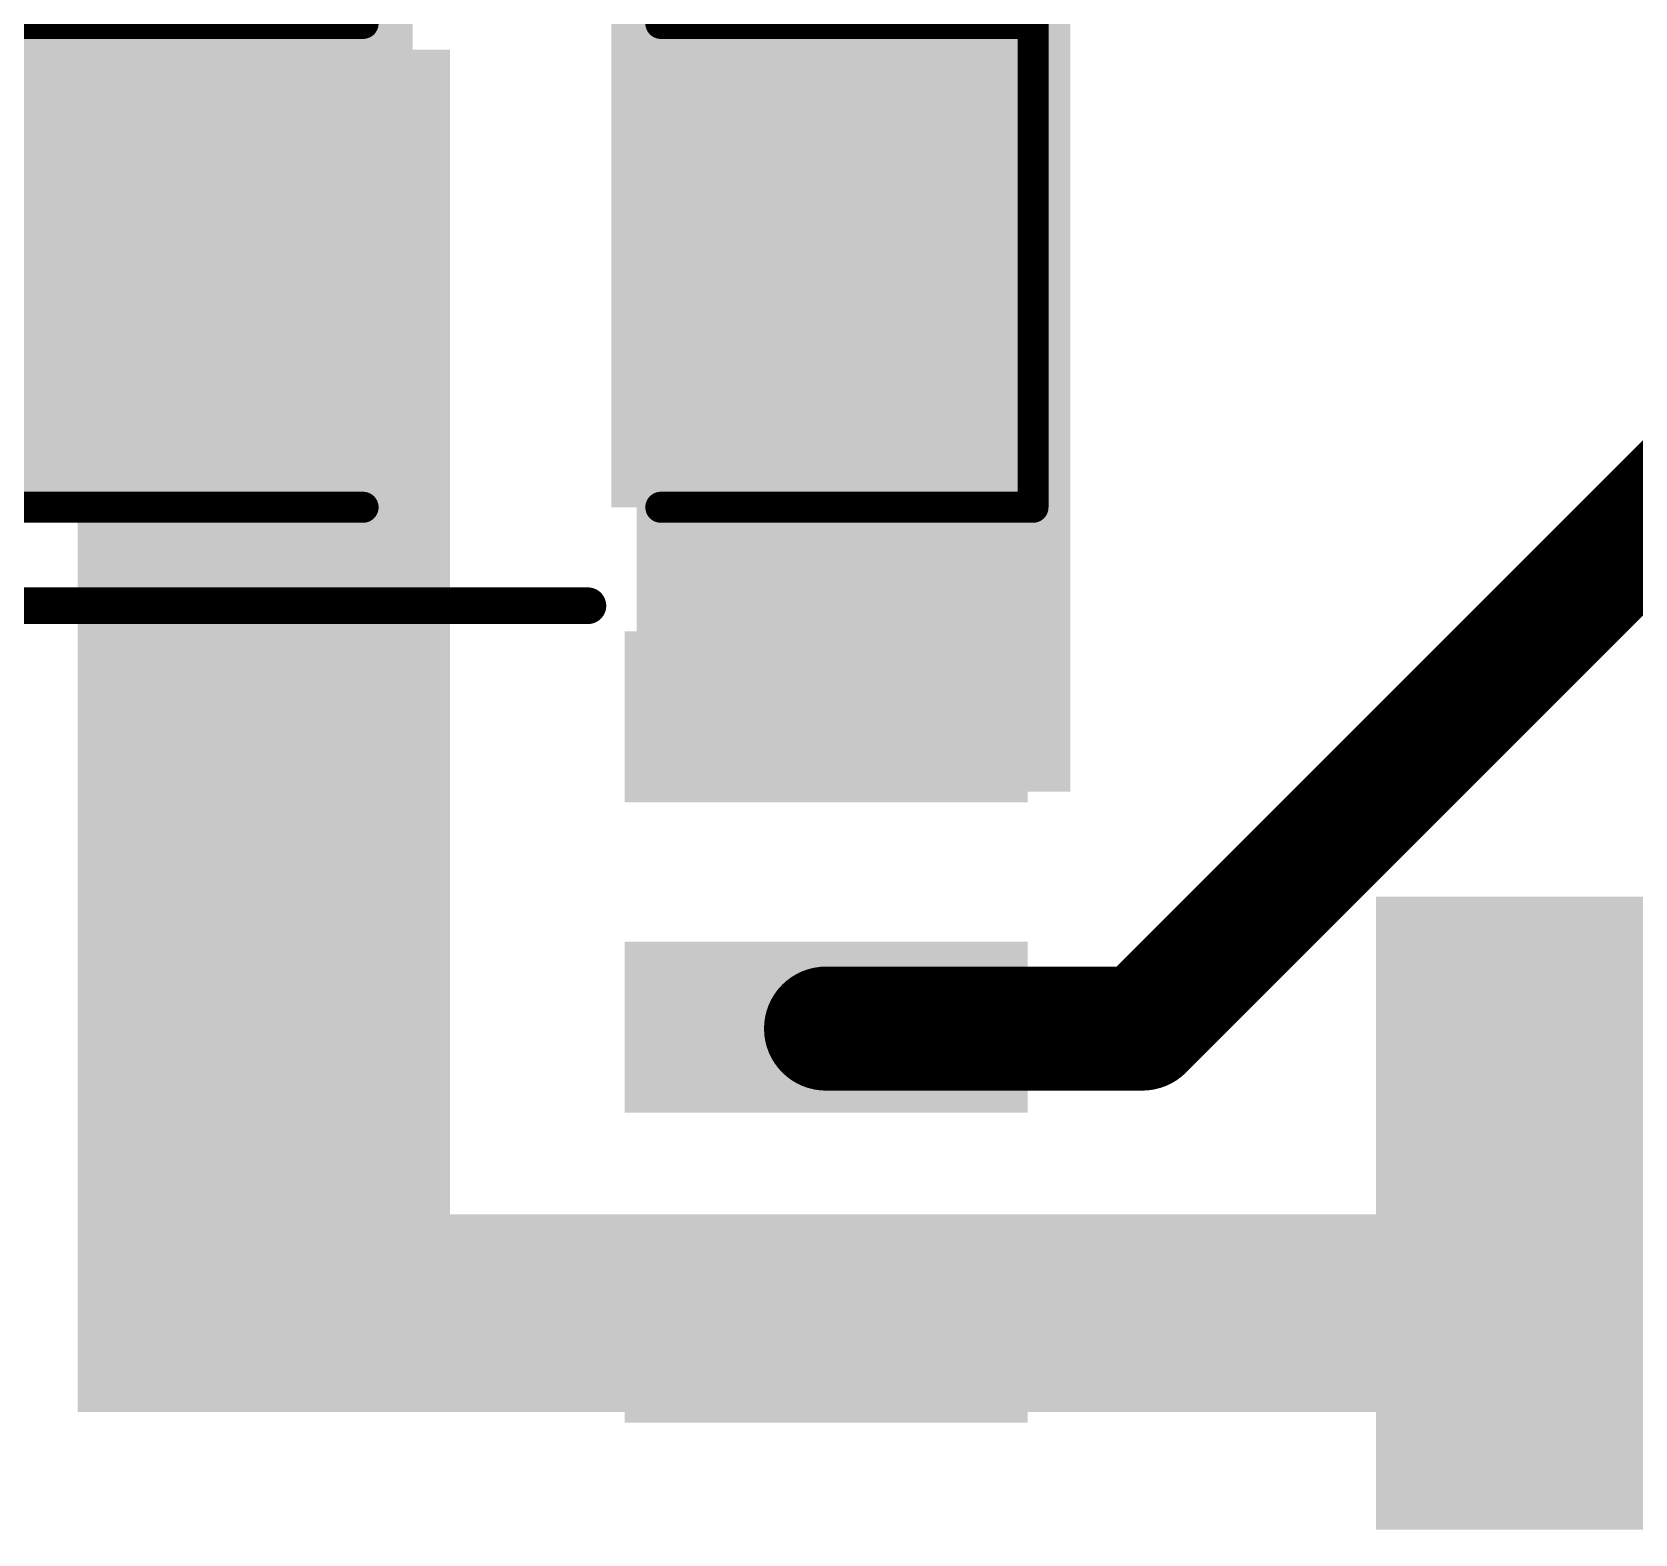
# Model space of a CAD drawing. Header units: inches. Extents: x 68 to 568, y 3 to 460.
# Drawn here: x 155.78 to 162.35, y 180.36 to 186.51 of the extents above; entities that cross this region are included whole.
import ezdxf

# ---------------------------------------------------------------- set-up
doc = ezdxf.new("R2010")
doc.units = ezdxf.units.IN
for name, color, linetype in [('Top Layer', 1, 'Continuous'), ('Top Overlay', 2, 'Continuous'), ('Top Paste', 8, 'Continuous'), ('Top Solder', 216, 'Continuous')]:
    doc.layers.add(name, color=color, linetype=linetype)

# ---------------------------------------------------------------- blocks, each defined once
blk = doc.blocks.new('C___1206_339')
at = {"layer": 'Top Layer'}
for points in [[(-2.032, 0.889), (-0.508, 0.889), (-0.508, -0.889), (-2.032, -0.889)], [(0.508, 0.889), (2.032, 0.889), (2.032, -0.889), (0.508, -0.889)]]:
    blk.add_hatch(color=1, dxfattribs=at).paths.add_polyline_path(points)
at = {"layer": 'Top Paste'}
for points in [[(-2.032, 0.889), (-0.508, 0.889), (-0.508, -0.889), (-2.032, -0.889)], [(0.508, 0.889), (2.032, 0.889), (2.032, -0.889), (0.508, -0.889)]]:
    blk.add_hatch(color=8, dxfattribs=at).paths.add_polyline_path(points)
at = {"layer": 'Top Solder'}
for points in [[(-2.1336, 0.9906), (-0.4064, 0.9906), (-0.4064, -0.9906), (-2.1336, -0.9906)], [(0.4064, 0.9906), (2.1336, 0.9906), (2.1336, -0.9906), (0.4064, -0.9906)]]:
    blk.add_hatch(color=216, dxfattribs=at).paths.add_polyline_path(points)
at = {"layer": 'Top Overlay'}
for points in [[(-2.1336, -0.9906, 0.127, 0.127, 0), (-2.1336, 0.9906, 0.127, 0.127, 0)], [(-2.1336, 0.9906, 0.127, 0.127, 0), (-0.6096, 0.9906, 0.127, 0.127, 0)], [(0.6096, 0.9906, 0.127, 0.127, 0), (2.1336, 0.9906, 0.127, 0.127, 0)], [(2.1336, -0.9906, 0.127, 0.127, 0), (2.1336, 0.9906, 0.127, 0.127, 0)], [(-2.1336, -0.9906, 0.127, 0.127, 0), (-0.6096, -0.9906, 0.127, 0.127, 0)], [(0.6096, -0.9906, 0.127, 0.127, 0), (2.1336, -0.9906, 0.127, 0.127, 0)]]:
    blk.add_lwpolyline(points, format="xyseb", dxfattribs=at)
for points in [[(-2.16535, 0.9906, 0.0635, 0.0635, 1), (-2.10185, 0.9906, 0.0635, 0.0635, 1)], [(-2.16535, 0.9906, 0.0635, 0.0635, 1), (-2.10185, 0.9906, 0.0635, 0.0635, 1)], [(-0.64135, 0.9906, 0.0635, 0.0635, 1), (-0.57785, 0.9906, 0.0635, 0.0635, 1)], [(0.57785, 0.9906, 0.0635, 0.0635, 1), (0.64135, 0.9906, 0.0635, 0.0635, 1)], [(2.10185, 0.9906, 0.0635, 0.0635, 1), (2.16535, 0.9906, 0.0635, 0.0635, 1)], [(2.10185, 0.9906, 0.0635, 0.0635, 1), (2.16535, 0.9906, 0.0635, 0.0635, 1)], [(-2.16535, -0.9906, 0.0635, 0.0635, 1), (-2.10185, -0.9906, 0.0635, 0.0635, 1)], [(-2.16535, -0.9906, 0.0635, 0.0635, 1), (-2.10185, -0.9906, 0.0635, 0.0635, 1)], [(-0.64135, -0.9906, 0.0635, 0.0635, 1), (-0.57785, -0.9906, 0.0635, 0.0635, 1)], [(0.57785, -0.9906, 0.0635, 0.0635, 1), (0.64135, -0.9906, 0.0635, 0.0635, 1)], [(2.10185, -0.9906, 0.0635, 0.0635, 1), (2.16535, -0.9906, 0.0635, 0.0635, 1)], [(2.10185, -0.9906, 0.0635, 0.0635, 1), (2.16535, -0.9906, 0.0635, 0.0635, 1)]]:
    blk.add_lwpolyline(points, format="xyseb", close=True, dxfattribs=at)
blk = doc.blocks.new('DO_214AD__SMAF__358')
at = {"layer": 'Top Layer'}
for points in [[(-1.41, -0.95), (-2.75, -0.95), (-2.75, 0.95), (-1.41, 0.95)], [(2.75, -0.95), (1.41, -0.95), (1.41, 0.95), (2.75, 0.95)]]:
    blk.add_hatch(color=1, dxfattribs=at).paths.add_polyline_path(points)
at = {"layer": 'Top Overlay'}
for points in [[(-3.2766, -1.2956), (-2.794, -1.2956), (-2.794, 1.2952), (-3.2766, 1.2952)], [(-3.1496, 0.9904), (-1.8542, 0.9904), (-1.8542, 1.2952), (-3.1496, 1.2952)], [(-3.1496, -1.2956), (-1.8542, -1.2956), (-1.8542, -0.9908), (-3.1496, -0.9908)]]:
    blk.add_hatch(color=2, dxfattribs=at).paths.add_polyline_path(points)
at = {"layer": 'Top Paste'}
for points in [[(-1.41, -0.95), (-2.75, -0.95), (-2.75, 0.95), (-1.41, 0.95)], [(2.75, -0.95), (1.41, -0.95), (1.41, 0.95), (2.75, 0.95)]]:
    blk.add_hatch(color=8, dxfattribs=at).paths.add_polyline_path(points)
at = {"layer": 'Top Solder'}
for points in [[(-1.3592, -1.0008), (-2.8008, -1.0008), (-2.8008, 1.0008), (-1.3592, 1.0008)], [(2.8008, -1.0008), (1.3592, -1.0008), (1.3592, 1.0008), (2.8008, 1.0008)]]:
    blk.add_hatch(color=216, dxfattribs=at).paths.add_polyline_path(points)
at = {"layer": 'Top Overlay'}
for points in [[(-1.8542, 1.25, 0.127, 0.127, 0), (1.7472, 1.25, 0.127, 0.127, 0)], [(-1.8542, -1.25, 0.127, 0.127, 0), (1.7472, -1.25, 0.127, 0.127, 0)]]:
    blk.add_lwpolyline(points, format="xyseb", dxfattribs=at)
for points in [[(-1.886, 1.25, 0.0635, 0.0635, 1), (-1.8224, 1.25, 0.0635, 0.0635, 1)], [(1.7154, 1.25, 0.0635, 0.0635, 1), (1.7789, 1.25, 0.0635, 0.0635, 1)], [(-1.886, -1.25, 0.0635, 0.0635, 1), (-1.8224, -1.25, 0.0635, 0.0635, 1)], [(1.7154, -1.25, 0.0635, 0.0635, 1), (1.7789, -1.25, 0.0635, 0.0635, 1)]]:
    blk.add_lwpolyline(points, format="xyseb", close=True, dxfattribs=at)
blk = doc.blocks.new('UCC256404DDBR_395')
at = {"layer": 'Top Layer'}
for points in [[(2, 4.745), (3.55, 4.745), (3.55, 4.145), (2, 4.145)], [(2, 3.475), (3.55, 3.475), (3.55, 2.875), (2, 2.875)], [(2, 2.205), (3.55, 2.205), (3.55, 1.605), (2, 1.605)]]:
    blk.add_hatch(color=1, dxfattribs=at).paths.add_polyline_path(points)
at = {"layer": 'Top Paste'}
for points in [[(2, 4.745), (3.55, 4.745), (3.55, 4.145), (2, 4.145)], [(2, 3.475), (3.55, 3.475), (3.55, 2.875), (2, 2.875)], [(2, 2.205), (3.55, 2.205), (3.55, 1.605), (2, 1.605)]]:
    blk.add_hatch(color=8, dxfattribs=at).paths.add_polyline_path(points)
at = {"layer": 'Top Solder'}
for points in [[(1.95, 4.795), (3.6, 4.795), (3.6, 4.095), (1.95, 4.095)], [(1.95, 3.525), (3.6, 3.525), (3.6, 2.825), (1.95, 2.825)], [(1.95, 2.255), (3.6, 2.255), (3.6, 1.555), (1.95, 1.555)]]:
    blk.add_hatch(color=216, dxfattribs=at).paths.add_polyline_path(points)
at = {"layer": 'Top Overlay'}
blk.add_lwpolyline([(-1.8, 4.9, 0.15, 0.15, 0), (1.8, 4.9, 0.15, 0.15, 0)], format="xyseb", dxfattribs=at)
blk.add_lwpolyline([(1.7625, 4.9, 0.075, 0.075, 1), (1.8375, 4.9, 0.075, 0.075, 1)], format="xyseb", close=True, dxfattribs=at)

msp = doc.modelspace()

# ---------------------------------------------------------------- hatches: boundary and pattern name
at = {"layer": 'Top Layer'}
for points in [[(158.2608, 183.3997), (160.0357, 183.3997), (160.0357, 189.2807), (158.2608, 189.2807)], [(155.9717, 180.8597), (157.4957, 180.8597), (157.4957, 186.4374), (155.9717, 186.4374)], [(155.9717, 180.8597), (163.1538, 180.8597), (163.1538, 181.6697), (155.9717, 181.6697)]]:
    msp.add_hatch(color=1, dxfattribs=at).paths.add_polyline_path(points)

# ---------------------------------------------------------------- linework, layer by layer
for points in [[(160.3307, 182.4297, 0.508, 0.508, 0), (163.3474, 185.4463, 0.508, 0.508, 0)], [(159.0358, 182.4297, 0.508, 0.508, 0), (160.3307, 182.4297, 0.508, 0.508, 0)]]:
    msp.add_lwpolyline(points, format="xyseb", dxfattribs=at)
for points in [[(158.9088, 182.4297, 0.254, 0.254, 1), (159.1628, 182.4297, 0.254, 0.254, 1)], [(160.2037, 182.4297, 0.254, 0.254, 1), (160.4577, 182.4297, 0.254, 0.254, 1)], [(160.2037, 182.4297, 0.254, 0.254, 1), (160.4577, 182.4297, 0.254, 0.254, 1)]]:
    msp.add_lwpolyline(points, format="xyseb", close=True, dxfattribs=at)

# ---------------------------------------------------------------- block references
for name, p in [('C___1206_339', (157.7497, 185.5548)), ('UCC256404DDBR_395', (156.2608, 179.2611)), ('DO_214AD__SMAF__358', (164.5638, 181.6741))]:
    msp.add_blockref(name, p)

doc.saveas('drawing.dxf')
